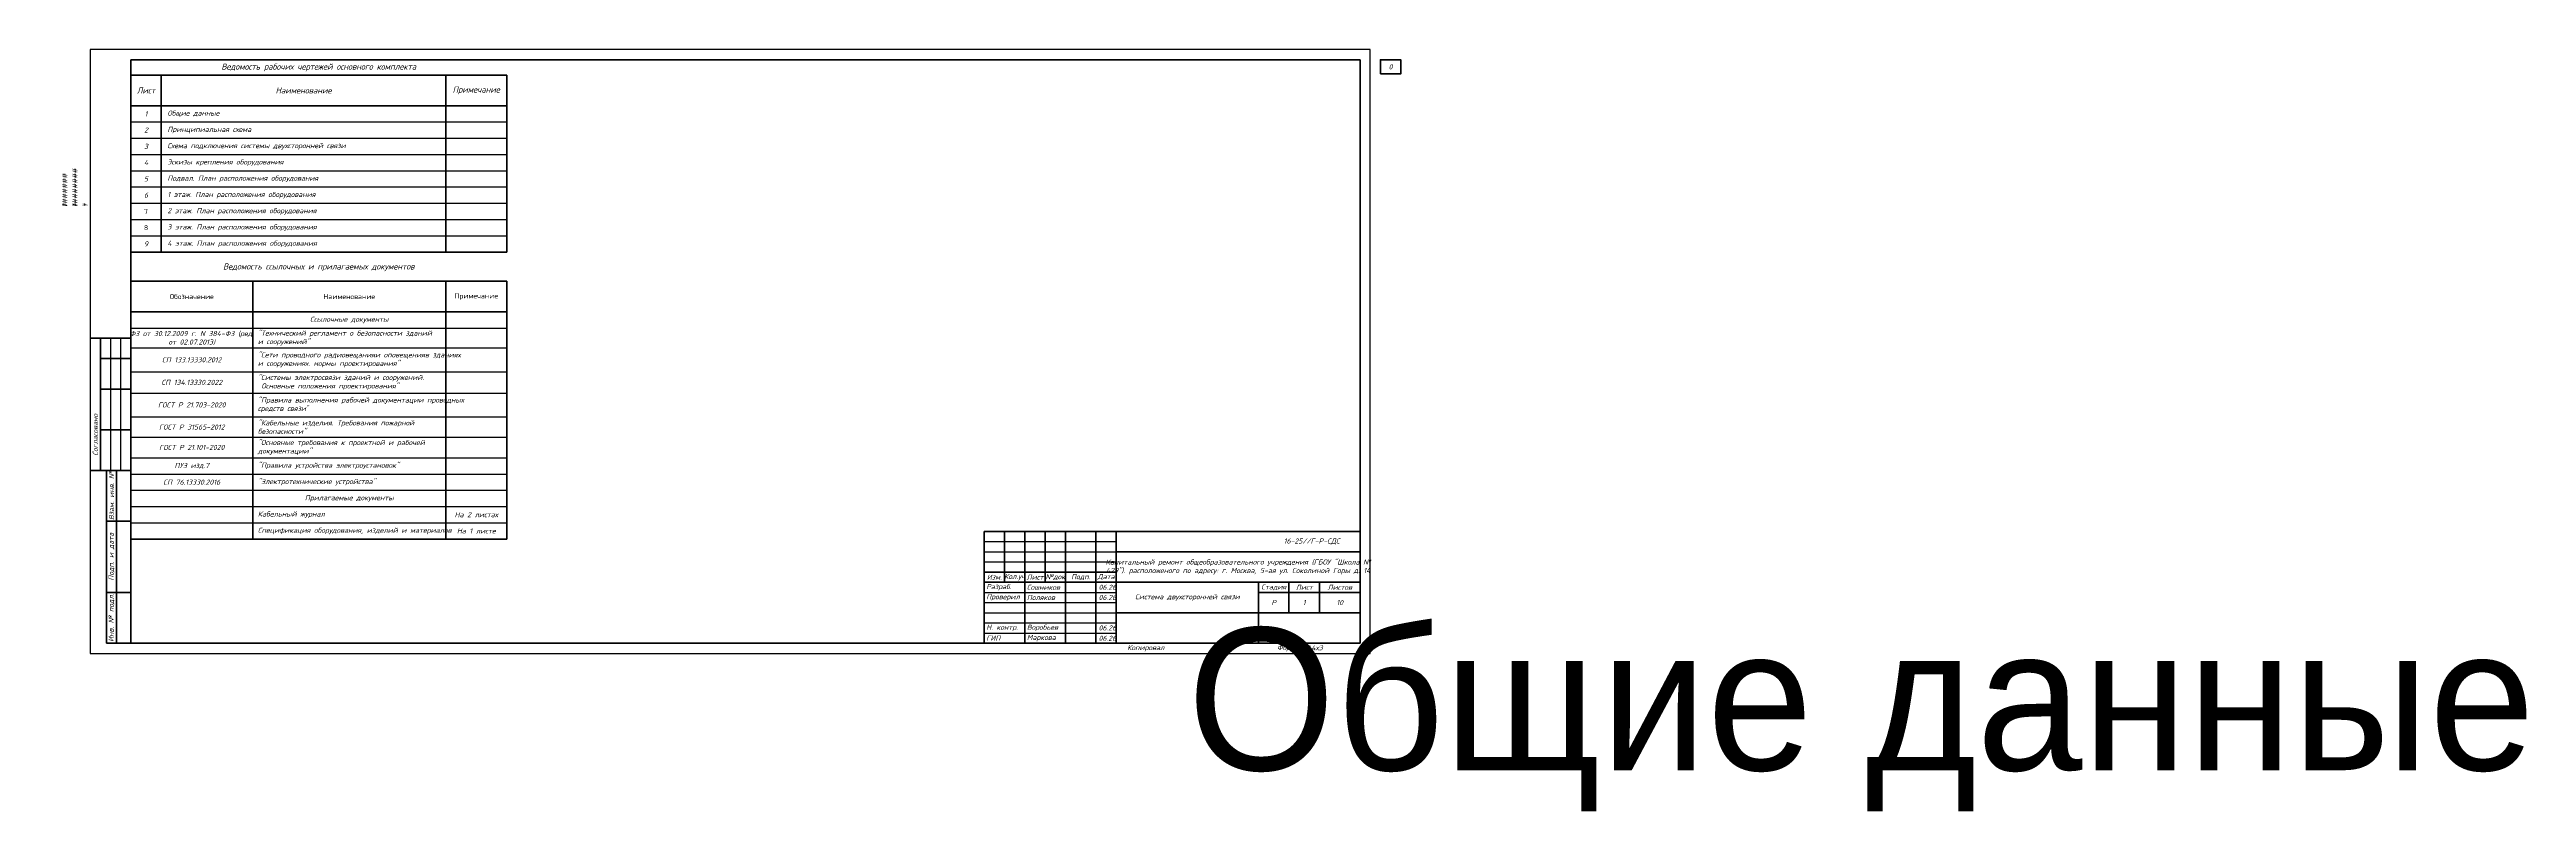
# Paper-space layout 'Общие данные' of a CAD drawing. Extents: x -20 to 1199, y -78 to 297.
# The model-space entities are those that its viewports show. They can reach past a viewport. Long polylines and large blocks are cut down to what shows.
import ezdxf
from ezdxf.enums import TextEntityAlignment as Align

# ---------------------------------------------------------------- set-up
doc = ezdxf.new("R2018")
doc.units = 0
doc.header["$LTSCALE"] = 100
doc.layers.get('Defpoints').update_dxf_attribs({"color": 42})
doc.styles.add('BDG_T_R', font='GOST_Common.ttf')
doc.styles.add('ISOCPEUR', font='isocpeui.ttf', dxfattribs={"height": 250})
doc.styles.get("Standard").update_dxf_attribs({"font": 'arial.ttf'})

# ---------------------------------------------------------------- blocks, each defined once
blk = doc.blocks.new('*U58')
at = {"linetype": 'Continuous', "lineweight": 25}
for p, q in [((630, 297), (0, 297)), ((0, 297), (0, 0)), ((630, 0), (630, 297)), ((10, 155), (10, 90)), ((15, 155), (15, 90)), ((440, 55), (505, 55)), ((440, 50), (505, 50)), ((440, 45), (505, 45)), ((440, 30), (505, 30)), ((440, 25), (505, 25)), ((440, 20), (505, 20)), ((440, 15), (505, 15)), ((0, 0), (630, 0)), ((440, 10), (505, 10))]:
    blk.add_line(p, q, dxfattribs=at)
at = {"linetype": 'Continuous', "lineweight": 60}
for p, q in [((625, 292), (20, 292)), ((20, 292), (20, 5)), ((625, 5), (625, 292)), ((20, 155), (0, 155)), ((5, 155), (5, 90)), ((20, 145), (5, 145)), ((20, 130), (5, 130)), ((20, 110), (5, 110)), ((20, 90), (0, 90)), ((8, 90), (8, 5)), ((13, 90), (13, 5)), ((8, 65), (20, 65)), ((440, 60), (625, 60)), ((440, 5), (440, 60)), ((450, 60), (450, 35)), ((460, 60), (460, 5)), ((470, 60), (470, 35)), ((480, 60), (480, 5)), ((495, 60), (495, 5)), ((505, 5), (505, 60)), ((505, 50), (625, 50)), ((625, 5), (625, 60)), ((440, 40), (505, 40)), ((8, 30), (20, 30)), ((440, 35), (625, 35)), ((575, 35), (575, 5)), ((575, 30), (625, 30)), ((590, 35), (590, 20)), ((605, 35), (605, 20)), ((505, 20), (625, 20)), ((8, 5), (20, 5)), ((20, 5), (625, 5))]:
    blk.add_line(p, q, dxfattribs=at)
at = {"linetype": 'Continuous', "lineweight": 40}
blk.add_line((575, 5), (575, 35), dxfattribs=at)
at = {"lineweight": 60}
blk.add_lwpolyline([(635, 285), (645, 285), (645, 292), (635, 292)], close=True, dxfattribs=at)
at = {"linetype": 'Continuous', "rotation": 90, "style": 'ISOCPEUR'}
for s, insert, char_height, width, attachment_point in [('#########################', (-7.5, 176), 2.5, 19, 4), ('########################', (-12.5, 176), 2.5, 19, 4), ('#####', (-12.5, 215), 2.5, 10, 5), ('#####', (-7.5, 215), 2.5, 10, 5), ('#####', (-2.5, 215), 2.5, 10, 5), ('Согласовано', (-17.5, 172.5), 3, 35, 5), ('Гл. спец ВК', (-12.5, 156), 2.5, 19, 4), ('Гл. спец ЭОМ', (-7.5, 156), 2.5, 19, 4), ('######################', (-7.5, 111), 2.5, 19, 4), ('########################', (-2.5, 111), 2.5, 19, 4), ('#####', (-12.5, 150), 2.5, 10, 5), ('#####', (-7.5, 150), 2.5, 10, 5), ('#####', (-2.5, 150), 2.5, 10, 5), ('######', (-12.5, 111), 2.5, 19, 4), ('Гл. спец ОВ', (-2.5, 91), 2.5, 19, 4), ('Согласовано', (2.5, 107.5), 2.5, 35, 5), ('ГАП', (-12.5, 91), 2.5, 19, 4), ('Гл. констр. ', (-7.5, 91), 2.5, 19, 4), ('Взам. инв. №', (10.5, 77.5), 2.5, 25, 5), ('Подп. и дата', (10.5, 47.5), 2.5, 35, 5), ('Инв. № подл.', (10.5, 17.5), 2.5, 25, 5)]:
    blk.add_mtext(s, dxfattribs=dict(at, insert=insert, char_height=char_height, width=width, attachment_point=attachment_point))
at = {"linetype": 'Continuous', "char_height": 2.5, "style": 'ISOCPEUR'}
for s, insert, width, attachment_point in [('16-25//Г-Р-СДС', (615, 55), 110, 6), ('Капитальный ремонт общеобразовательного учреждения (ГБОУ "Школа № 429"). расположеного по адресу: г. Москва, 5-ая ул. Соколиной Горы д. 14', (565, 42.5), 120, 5), ('Разраб.', (441, 32.5), 19, 4), ('Проверил', (441, 27.5), 19, 4), ('Сошников', (461, 32.5), 19, 4), ('Поляков', (461, 27.5), 19, 4), ('06.26', (496.3, 32.5), 10, 4), ('06.26', (496.3, 27.5), 10, 4), ('Р', (582.5, 25), 15, 5), ('Н. контр.', (441, 12.5), 19, 4), ('Воробьев', (461, 12.5), 19, 4), ('06.26', (496.3, 12.5), 10, 4), ('ГИП', (441, 7.5), 19, 4), ('Маркова', (461, 7.5), 19, 4), ('06.26', (496.3, 7.4), 10, 4), ('Копировал', (519.5, 2.5), 25, 5), ('Формат', (590.5, 2.5), 16, 5)]:
    blk.add_mtext(s, dxfattribs=dict(at, insert=insert, width=width, attachment_point=attachment_point))
at = {"char_height": 2.5, "attachment_point": 5, "style": 'ISOCPEUR'}
for s, insert, width in [('Изм.', (445, 37.5), 10), ('Кол.уч', (455, 37.5), 10), ('Лист', (465, 37.5), 10), ('№док', (475, 37.5), 10), ('Подп.', (487.5, 37.5), 15), ('Дата', (500, 37.5), 10), ('Стадия', (582.5, 32.5), 15), ('Лист', (597.5, 32.5), 15), ('Листов', (615, 32.5), 20)]:
    blk.add_mtext(s, dxfattribs=dict(at, insert=insert, width=width))
at = {"linetype": 'Continuous', "insert": (540, 27.5), "char_height": 2.5, "width": 70, "attachment_point": 5, "line_spacing_factor": 0.8, "style": 'ISOCPEUR'}
blk.add_mtext('Система двухсторонней связи', dxfattribs=at)
at = {"style": 'ISOCPEUR'}
for tag, p in [('Сквозная_нумерация', (640, 288.5)), ('Форма3_номер_листа', (597.5, 25)), ('Форма3_количество_листов', (615, 25))]:
    blk.add_attdef(tag, text='', height=2.5, dxfattribs=at).set_placement(p, align=Align.MIDDLE_CENTER)
blk.add_attdef('Форма3_дополнительный_шифр', text='', height=2.5, dxfattribs=at).set_placement((615, 55), align=Align.MIDDLE_LEFT)
at = {"lineweight": 30, "flags": 104}
blk.add_attdef('Форма3_наименование_чертежа', text='', height=2.5, dxfattribs=at).set_placement((540, 12.5), align=Align.MIDDLE_CENTER)
at = {"style": 'ISOCPEUR', "flags": 8}
blk.add_attdef('Формат', (598.5, 1.5), '', height=2.5, dxfattribs=at)
blk.add_wipeout([(-20, 220), (-0.5, 220), (-0.5, 90), (-20, 90)])
blk = doc.blocks.new('*T1133')
at = {"color": 0, "linetype": 'ByBlock', "lineweight": 70, "transparency": 16777216}
for p, q in [((0, 0), (185, 0)), ((0, 0), (0, -87)), ((15, 0), (15, -87)), ((155, 0), (155, -87)), ((185, 0), (185, -87)), ((0, -15), (185, -15)), ((0, -87), (185, -87))]:
    blk.add_line(p, q, dxfattribs=at)
at = {"color": 0, "linetype": 'ByBlock', "lineweight": 25, "transparency": 16777216}
for p, q in [((0, -23), (185, -23)), ((0, -31), (185, -31)), ((0, -39), (185, -39)), ((0, -47), (185, -47)), ((0, -55), (185, -55)), ((0, -63), (185, -63)), ((0, -71), (185, -71)), ((0, -79), (185, -79))]:
    blk.add_line(p, q, dxfattribs=at)
at = {"transparency": 16777216}
for s, insert, char_height, width, attachment_point, style in [('Лист', (7.5, -7.5), 3, 10, 5, 'ISOCPEUR'), ('Наименование', (85, -7.5), 3, 135, 5, 'ISOCPEUR'), ('Примечание', (170, -7.5), 3, 25, 5, 'ISOCPEUR'), ('1', (7.5, -19), 2.5, 14.8, 5, 'ISOCPEUR'), ('Общие данные', (18, -19), 2.5, 134, 4, 'ISOCPEUR'), ('2', (7.5, -27), 2.5, 14.8, 5, 'ISOCPEUR'), ('3', (7.5, -35), 2.5, 14.8, 5, 'ISOCPEUR'), ('Принципиальная схема', (18, -27), 2.5, 134, 4, 'ISOCPEUR'), ('Схема подключения системы двухсторонней связи', (18, -35), 2.5, 134, 4, 'ISOCPEUR'), ('4', (7.5, -43), 2.5, 14.8, 5, 'ISOCPEUR'), ('Эскизы крепления оборудования', (18, -43), 2.5, 134, 4, 'ISOCPEUR'), ('5', (7.5, -51), 2.5, 14.8, 5, 'ISOCPEUR'), ('6', (7.5, -59), 2.5, 14.8, 5, 'ISOCPEUR'), ('Подвал. План расположения оборудования', (18, -51), 2.5, 134, 4, 'ISOCPEUR'), ('1 этаж. План расположения оборудования', (18, -59), 2.5, 134, 4, 'ISOCPEUR'), ('7', (7.5, -67), 2.5, 14.8, 5, 'BDG_T_R'), ('2 этаж. План расположения оборудования', (18, -67), 2.5, 134, 4, 'ISOCPEUR'), ('8', (7.5, -75), 2.5, 14.8, 5, 'BDG_T_R'), ('9', (7.5, -83), 2.5, 10, 5, 'ISOCPEUR'), ('3 этаж. План расположения оборудования', (18, -75), 2.5, 134, 4, 'ISOCPEUR'), ('4 этаж. План расположения оборудования', (18, -83), 2.5, 134, 4, 'ISOCPEUR')]:
    blk.add_mtext(s, dxfattribs=dict(at, insert=insert, char_height=char_height, width=width, attachment_point=attachment_point, style=style))
blk = doc.blocks.new('*T1134')
at = {"color": 0, "linetype": 'ByBlock', "lineweight": 70, "transparency": 16777216}
for p, q in [((0, 0), (185, 0)), ((0, 0), (0, -126.8)), ((60, 0), (60, -126.8)), ((155, 0), (155, -126.8)), ((185, 0), (185, -126.8)), ((0, -15), (185, -15)), ((0, -126.8), (185, -126.8))]:
    blk.add_line(p, q, dxfattribs=at)
at = {"color": 0, "linetype": 'ByBlock', "lineweight": 25, "transparency": 16777216}
for p, q in [((0, -23), (185, -23)), ((0, -32.7), (185, -32.7)), ((0, -44.5), (185, -44.5)), ((0, -55), (185, -55)), ((0, -66.7), (185, -66.7)), ((0, -76.7), (185, -76.7)), ((0, -86.8), (185, -86.8)), ((0, -94.8), (185, -94.8)), ((0, -102.8), (185, -102.8)), ((0, -110.8), (185, -110.8)), ((0, -118.8), (185, -118.8))]:
    blk.add_line(p, q, dxfattribs=at)
at = {"transparency": 16777216, "char_height": 2.5}
for s, insert, width, attachment_point, style in [('{\\fISOCPEUR|b0|i0|c204|p34;Обозначение}', (30, -7.5), 55, 5, 'BDG_T_R'), ('{\\fISOCPEUR|b0|i0|c204|p34;Наименование}', (107.5, -7.5), 90, 5, 'BDG_T_R'), ('{\\fISOCPEUR|b0|i0|c204|p34;Примечание}', (170, -7.5), 25, 5, 'BDG_T_R'), ('{\\C7;ФЗ от 30.12.2009 г. N 384-ФЗ (ред. от 02.07.2013)}', (30, -27.9), 55, 5, 'ISOCPEUR'), ('{\\C7;"Технический регламент о безопасности зданий \\Pи сооружений"}', (62.5, -27.9), 90, 4, 'ISOCPEUR'), ('Ссылочные документы', (107.5, -19), 90, 5, 'ISOCPEUR'), ('{\\C7;"Сети проводного радиовещанияи оповещенияв зданиях и сооружениях. нормы проектирования"}', (62.5, -38.6), 90, 4, 'ISOCPEUR'), ('{\\C7;СП 134.13330.2022}', (30, -49.7), 55, 5, 'ISOCPEUR'), ('{\\C7;СП 133.13330.2012}', (30, -38.6), 55, 5, 'ISOCPEUR'), ('{\\C7;"Системы электросвязи зданий и сооружений.\\P Основные положения проектирования"}', (62.5, -49.7), 90, 4, 'ISOCPEUR'), ('{\\C7;ГОСТ Р 21.703-2020}', (30, -60.8), 55, 5, 'ISOCPEUR'), ('{\\C7;"Правила выполнения рабочей документации проводных средств связи\\W0.7;"}', (62.5, -60.8), 90, 4, 'ISOCPEUR'), ('{\\C7;ГОСТ Р 31565-2012}', (30, -71.7), 55, 5, 'ISOCPEUR'), ('{\\C7;"Кабельные изделия. Требования пожарной \\Pбезопасности"}', (62.5, -71.7), 90, 4, 'ISOCPEUR'), ('{\\C7;ГОСТ Р 21.101-2020}', (30, -81.7), 55, 5, 'ISOCPEUR'), ('{\\fISOCPEUR|b0|i1|c204|p34;\\C7;"Основные требования к проектной и рабочей \\Pдокументации"}', (62.5, -81.7), 90, 4, 'BDG_T_R'), ('{\\C7;ПУЭ изд.7}', (30, -90.8), 55, 5, 'ISOCPEUR'), ('{\\fISOCPEUR|b0|i1|c204|p34;\\C7;"Правила устройства электроустановок"}', (62.5, -90.8), 90, 4, 'BDG_T_R'), ('{\\fISOCPEUR|b0|i1|c204|p34;\\C7;"Электротехнические устройства"}', (62.5, -98.8), 90, 4, 'BDG_T_R'), ('{\\C7;СП 76.13330.2016}', (30, -98.8), 55, 5, 'ISOCPEUR'), ('Прилагаемые документы', (107.5, -106.8), 90, 5, 'ISOCPEUR'), ('Кабельный журнал', (62.5, -114.8), 90, 4, 'ISOCPEUR'), ('Спецификация оборудования, изделий и материалов', (62.5, -122.8), 90, 4, 'ISOCPEUR'), ('На 2 листах', (170, -114.8), 25, 5, 'ISOCPEUR'), ('На 1 листе', (170, -122.8), 25, 5, 'ISOCPEUR')]:
    blk.add_mtext(s, dxfattribs=dict(at, insert=insert, width=width, attachment_point=attachment_point, style=style))

psp = doc.layouts.new('Общие данные')

# ---------------------------------------------------------------- block references
ref = psp.add_blockref('*U58', (0, 0))
ref.add_attrib('Формат', 'А4х3', (598.5, 1.5), dxfattribs={"height": 2.5, "style": 'ISOCPEUR'})
ref.add_attrib('Форма3_номер_листа', '1', dxfattribs={"height": 2.5, "style": 'ISOCPEUR'}).set_placement((597.5, 25), align=Align.MIDDLE_CENTER)
lines = psp.add_mtext('Общие данные', dxfattribs={"insert": (540, 12.5), "char_height": 70, "attachment_point": 1})
ref.add_attrib('Форма3_наименование_чертежа', '', (540, 12.5), dxfattribs={"flags": 104}).embed_mtext(lines)
ref.add_attrib('Сквозная_нумерация', '0', dxfattribs={"height": 2.5, "style": 'ISOCPEUR'}).set_placement((640, 288.5), align=Align.MIDDLE_CENTER)
ref.add_attrib('Форма3_количество_листов', '10', dxfattribs={"height": 2.5, "style": 'ISOCPEUR'}).set_placement((615, 25), align=Align.MIDDLE_CENTER)

# ---------------------------------------------------------------- next in the draw order: block references
for name, p in [('*T1133', (20, 284.4)), ('*T1134', (20, 183))]:
    psp.add_blockref(name, p)

# ---------------------------------------------------------------- next in the draw order: texts
at = {"insert": (112.5, 288.2), "char_height": 3, "width": 184.8, "attachment_point": 5, "style": 'ISOCPEUR'}
psp.add_mtext('Ведомость рабочих чертежей основного комплекта', dxfattribs=at)
at = {"lineweight": 15, "insert": (112.5, 189.9), "char_height": 3, "width": 185, "attachment_point": 5, "style": 'ISOCPEUR'}
psp.add_mtext('Ведомость ссылочных и прилагаемых документов', dxfattribs=at)

# ---------------------------------------------------------------- next in the draw order: viewports
at = {"layer": 'Defpoints', "color": 2}
psp.add_viewport(center=(322.5, 148.5), size=(605, 287), view_center_point=(-86550.6, -116212.3), view_height=28700.001, dxfattribs=at)

doc.saveas('drawing.dxf')
